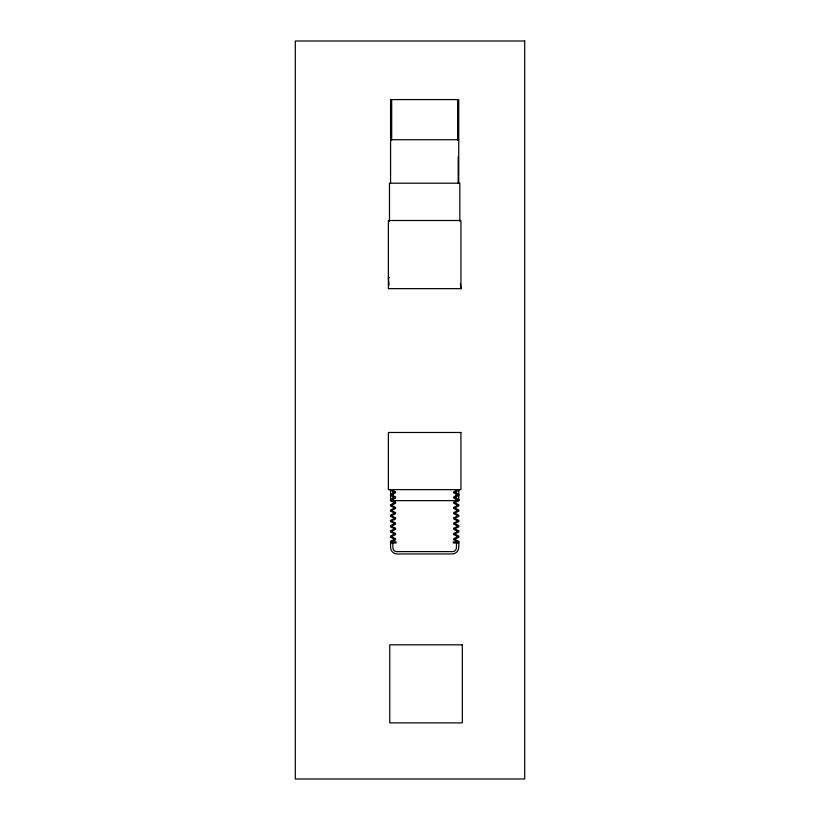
<?xml version="1.0" encoding="UTF-8"?>
<svg xmlns="http://www.w3.org/2000/svg" width="820" height="820" viewBox="0 0 820 820"><rect width="100%" height="100%" fill="white"/><g stroke="black" fill="none" stroke-linecap="round" stroke-linejoin="round"><path stroke-width="1.23" d="M390.576 139.708L458.739 139.708M389.479 277.662L388.383 277.662L389.11 284.991M460.932 288.65L388.383 288.65L388.383 220.498L460.932 220.498L460.932 288.65L460.44 283.771M390.576 542.973L396.08 542.973L396.08 541.866L390.371 541.364L395.66 538.75L390.371 536.136L395.66 533.523L390.371 530.919L395.66 528.305L390.371 525.692L395.66 523.078L390.371 520.474L395.66 517.861L390.371 515.247L395.66 512.643L390.371 510.03L395.66 507.416L390.371 504.802L395.66 502.199L390.371 499.585L395.66 496.971L390.371 494.357L395.66 491.754L390.576 489.642L390.371 490.155L395.66 492.769L390.371 495.372L395.66 497.986L390.371 500.6L395.66 503.213L390.371 505.817L395.66 508.431L390.371 511.044L395.66 513.658L390.371 516.262L395.66 518.875L390.371 521.489L395.66 524.103L390.371 526.707L395.66 529.32L390.371 531.934L395.66 534.548L390.371 537.151L395.66 539.765L390.576 541.866L390.576 547.36A6.591 6.591 0 0 0 397.177 553.961L452.138 553.961A6.591 6.591 0 0 0 458.739 547.36L458.944 541.364L453.655 538.75L458.944 536.136L453.655 533.523L458.944 530.919L453.655 528.305L458.944 525.692L453.655 523.078L458.944 520.474L453.655 517.861L458.944 515.247L453.655 512.643L458.944 510.03L453.655 507.416L458.944 504.802L453.655 502.199L458.944 499.585L453.655 496.971L458.944 494.357L453.655 491.754L458.739 489.642L458.944 490.155L453.655 492.769L458.944 495.372L453.655 497.986L458.944 500.6L453.655 503.213L458.944 505.817L453.655 508.431L458.944 511.044L453.655 513.658L458.944 516.262L453.655 518.875L458.944 521.489L453.655 524.103L458.944 526.707L453.655 529.32L458.944 531.934L453.655 534.548L458.944 537.151L453.655 539.765L458.739 541.866L453.234 541.866L453.234 542.973L458.739 542.973M459.835 221.297L459.835 183.188L389.479 183.188L389.479 221.297M458.739 182.891L458.739 99.579L390.576 99.579L390.576 182.891M458.739 489.571L458.739 500.641L390.576 500.641L390.576 489.571M458.185 156.743L458.185 183.126M457.632 99.579L457.632 140.23M456.535 542.973L456.371 548.498A4.377 4.377 0 0 1 453.275 551.593L396.039 551.593A4.377 4.377 0 0 1 392.944 548.498L392.78 542.973M456.207 489.571L456.207 500.641M393.108 489.571L393.108 500.641M391.683 99.579L391.683 140.23M524.697 41L295.303 41L295.303 779L524.697 779L524.697 41M460.932 432.488L388.383 432.488L388.383 489.642L460.932 489.642L460.932 432.488M462.326 644.838L389.766 644.838L389.766 722.881L462.326 722.881L462.326 644.838"/></g></svg>
